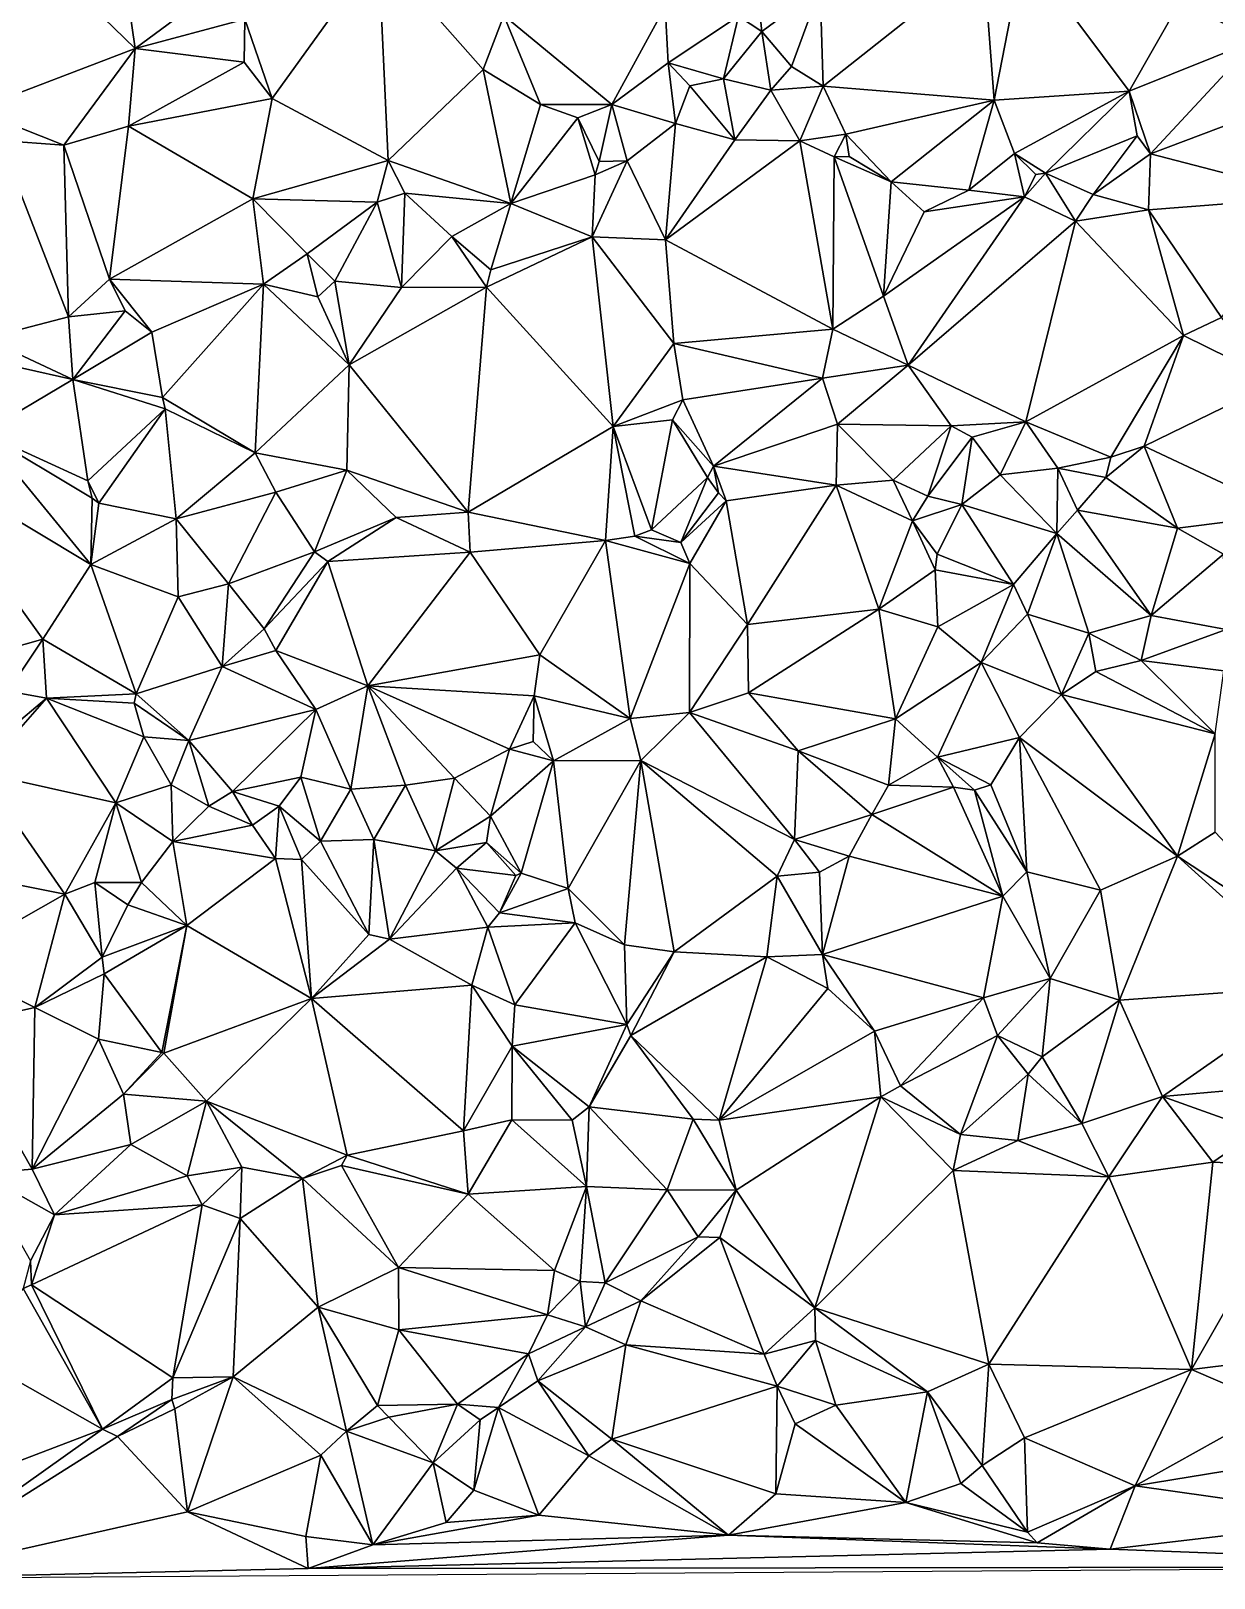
# Model space of a CAD drawing. Header units: metres. Extents: x -15 to 15, y -15 to 15.
# Drawn here: x -3.69 to 6.25, y -14.99 to -2 of the extents above; entities that cross this region are included whole.
import ezdxf

# ---------------------------------------------------------------- set-up
doc = ezdxf.new("R2010")
doc.units = ezdxf.units.M
doc.layers.add('STREET_MESH', color=7, linetype='Continuous')

msp = doc.modelspace()

# ---------------------------------------------------------------- linework, layer by layer
at = {"layer": 'STREET_MESH'}
for points in [[(-4.16, -2.661), (-2.811, -2.145), (-3.699, -1.283)], [(-2.811, -2.145), (-2.871, -1.738), (-3.699, -1.283)], [(-1.891, -1.898), (-1.661, -2.565), (-0.768, -1.325)], [(-1.661, -2.565), (-0.687, -3.085), (-0.768, -1.325)], [(-0.768, -1.325), (0.109, -2.322), (0.283, -1.869)], [(-0.687, -3.085), (0.109, -2.322), (-0.768, -1.325)], [(4.311, -1.394), (2.94, -1.638), (2.965, -2.462)], [(4.401, -2.578), (4.311, -1.394), (2.965, -2.462)], [(4.648, -1.314), (4.311, -1.394), (4.401, -2.578)], [(5.534, -2.502), (4.648, -1.314), (4.401, -2.578)], [(5.964, -1.748), (4.648, -1.314), (5.534, -2.502)], [(6.629, -1.429), (5.964, -1.748), (6.601, -2.075)], [(-2.871, -1.738), (-2.811, -2.145), (-2.108, -1.625)], [(-2.811, -2.145), (-1.891, -1.898), (-2.108, -1.625)], [(2.424, -1.77), (2.449, -2.002), (2.94, -1.638)], [(2.449, -2.002), (2.7, -2.297), (2.94, -1.638)], [(2.94, -1.638), (2.7, -2.297), (2.965, -2.462)], [(1.189, -2.616), (1.638, -1.794), (0.283, -1.869)], [(1.638, -1.794), (1.189, -2.616), (1.664, -2.265)], [(2.253, -1.874), (1.638, -1.794), (1.664, -2.265)], [(2.449, -2.002), (2.424, -1.77), (2.253, -1.874)], [(5.964, -1.748), (5.534, -2.502), (6.601, -2.075)], [(-1.896, -2.26), (-1.891, -1.898), (-2.811, -2.145)], [(-1.891, -1.898), (-1.896, -2.26), (-1.661, -2.565)], [(0.109, -2.322), (0.59, -2.614), (0.283, -1.869)], [(0.59, -2.614), (1.189, -2.616), (0.283, -1.869)], [(2.253, -1.874), (1.664, -2.265), (2.127, -2.401)], [(2.449, -2.002), (2.253, -1.874), (2.127, -2.401)], [(2.526, -2.496), (2.449, -2.002), (2.127, -2.401)], [(2.7, -2.297), (2.449, -2.002), (2.526, -2.496)], [(5.534, -2.502), (5.714, -3.03), (6.601, -2.075)], [(5.714, -3.03), (6.876, -2.59), (6.601, -2.075)], [(-3.411, -2.956), (-2.811, -2.145), (-4.16, -2.661)], [(-2.811, -2.145), (-3.411, -2.956), (-2.868, -2.797)], [(-1.896, -2.26), (-2.811, -2.145), (-2.868, -2.797)], [(-1.661, -2.565), (-1.896, -2.26), (-2.868, -2.797)], [(0.109, -2.322), (-0.687, -3.085), (0.343, -3.446)], [(0.59, -2.614), (0.109, -2.322), (0.343, -3.446)], [(1.189, -2.616), (1.726, -2.776), (1.664, -2.265)], [(1.664, -2.265), (1.845, -2.458), (2.127, -2.401)], [(1.726, -2.776), (1.845, -2.458), (1.664, -2.265)], [(2.7, -2.297), (2.526, -2.496), (2.965, -2.462)], [(1.845, -2.458), (1.726, -2.776), (2.224, -2.911)], [(1.845, -2.458), (2.224, -2.911), (2.127, -2.401)], [(2.224, -2.911), (2.526, -2.496), (2.127, -2.401)], [(2.526, -2.496), (2.77, -2.92), (2.965, -2.462)], [(2.77, -2.92), (3.156, -2.864), (2.965, -2.462)], [(3.156, -2.864), (4.401, -2.578), (2.965, -2.462)], [(-1.824, -3.407), (-1.661, -2.565), (-2.868, -2.797)], [(-1.824, -3.407), (-0.687, -3.085), (-1.661, -2.565)], [(2.77, -2.92), (2.526, -2.496), (2.224, -2.911)], [(3.156, -2.864), (3.536, -3.264), (4.401, -2.578)], [(3.536, -3.264), (4.189, -3.335), (4.401, -2.578)], [(4.189, -3.335), (4.57, -3.028), (4.401, -2.578)], [(4.57, -3.028), (5.534, -2.502), (4.401, -2.578)], [(4.57, -3.028), (4.83, -3.192), (5.534, -2.502)], [(4.83, -3.192), (5.601, -2.879), (5.534, -2.502)], [(5.601, -2.879), (5.714, -3.03), (5.534, -2.502)], [(6.876, -2.59), (5.714, -3.03), (7.105, -3.391)], [(-3.411, -2.956), (-4.16, -2.661), (-3.949, -2.918)], [(0.904, -2.727), (0.59, -2.614), (0.343, -3.446)], [(1.05, -3.206), (0.904, -2.727), (0.343, -3.446)], [(0.904, -2.727), (1.189, -2.616), (0.59, -2.614)], [(1.189, -2.616), (0.904, -2.727), (1.083, -3.094)], [(1.083, -3.094), (0.904, -2.727), (1.05, -3.206)], [(1.189, -2.616), (1.083, -3.094), (1.319, -3.087)], [(1.726, -2.776), (1.189, -2.616), (1.319, -3.087)], [(-3.411, -2.956), (-3.027, -4.081), (-2.868, -2.797)], [(-3.027, -4.081), (-1.824, -3.407), (-2.868, -2.797)], [(1.641, -3.751), (1.726, -2.776), (1.319, -3.087)], [(1.726, -2.776), (1.641, -3.751), (2.224, -2.911)], [(-4.071, -4.58), (-3.372, -4.397), (-3.949, -2.918)], [(-3.372, -4.397), (-3.411, -2.956), (-3.949, -2.918)], [(-3.027, -4.081), (-3.411, -2.956), (-3.372, -4.397)], [(1.641, -3.751), (2.77, -2.92), (2.224, -2.911)], [(3.047, -4.503), (2.77, -2.92), (1.641, -3.751)], [(3.156, -2.864), (2.77, -2.92), (3.056, -3.054)], [(2.77, -2.92), (3.047, -4.503), (3.056, -3.054)], [(3.183, -3.051), (3.156, -2.864), (3.056, -3.054)], [(3.183, -3.051), (3.536, -3.264), (3.156, -2.864)], [(5.601, -2.879), (4.83, -3.192), (5.231, -3.371)], [(5.714, -3.03), (5.601, -2.879), (5.231, -3.371)], [(-1.824, -3.407), (-0.78, -3.434), (-0.687, -3.085)], [(-0.78, -3.434), (-0.548, -3.361), (-0.687, -3.085)], [(-0.687, -3.085), (-0.548, -3.361), (0.343, -3.446)], [(1.05, -3.206), (1.026, -3.726), (1.319, -3.087)], [(1.026, -3.726), (1.641, -3.751), (1.319, -3.087)], [(1.083, -3.094), (1.05, -3.206), (1.319, -3.087)], [(3.056, -3.054), (3.047, -4.503), (3.472, -4.224)], [(3.536, -3.264), (3.183, -3.051), (3.056, -3.054)], [(3.536, -3.264), (3.056, -3.054), (3.472, -4.224)], [(4.189, -3.335), (4.655, -3.391), (4.57, -3.028)], [(4.655, -3.391), (4.751, -3.203), (4.57, -3.028)], [(4.751, -3.203), (4.83, -3.192), (4.57, -3.028)], [(5.714, -3.03), (5.231, -3.371), (5.696, -3.499)], [(5.714, -3.03), (5.696, -3.499), (7.105, -3.391)], [(1.026, -3.726), (1.05, -3.206), (0.343, -3.446)], [(4.83, -3.192), (4.655, -3.391), (5.083, -3.594)], [(4.83, -3.192), (4.751, -3.203), (4.655, -3.391)], [(5.231, -3.371), (4.83, -3.192), (5.083, -3.594)], [(-0.548, -3.361), (-0.78, -3.434), (-0.576, -4.152)], [(-0.153, -3.724), (-0.548, -3.361), (-0.576, -4.152)], [(-0.548, -3.361), (-0.153, -3.724), (0.343, -3.446)], [(3.814, -3.517), (3.536, -3.264), (3.472, -4.224)], [(4.189, -3.335), (3.536, -3.264), (3.814, -3.517)], [(4.655, -3.391), (4.189, -3.335), (3.814, -3.517)], [(5.696, -3.499), (5.231, -3.371), (5.083, -3.594)], [(-1.824, -3.407), (-3.027, -4.081), (-1.735, -4.123)], [(-1.367, -3.869), (-1.824, -3.407), (-1.735, -4.123)], [(-1.367, -3.869), (-0.78, -3.434), (-1.824, -3.407)], [(-1.135, -4.098), (-0.78, -3.434), (-1.367, -3.869)], [(-0.78, -3.434), (-1.135, -4.098), (-0.576, -4.152)], [(-0.153, -3.724), (0.174, -4.004), (0.343, -3.446)], [(0.174, -4.004), (1.026, -3.726), (0.343, -3.446)], [(3.677, -4.805), (4.655, -3.391), (3.472, -4.224)], [(4.655, -3.391), (3.814, -3.517), (3.472, -4.224)], [(4.655, -3.391), (3.677, -4.805), (5.083, -3.594)], [(5.696, -3.499), (5.083, -3.594), (5.991, -4.556)], [(5.696, -3.499), (6.309, -4.404), (7.105, -3.391)], [(6.309, -4.404), (5.696, -3.499), (5.991, -4.556)], [(3.677, -4.805), (4.665, -5.28), (5.083, -3.594)], [(5.083, -3.594), (4.665, -5.28), (5.991, -4.556)], [(0.139, -4.15), (-0.153, -3.724), (-0.576, -4.152)], [(-0.153, -3.724), (0.139, -4.15), (0.174, -4.004)], [(0.139, -4.15), (1.026, -3.726), (0.174, -4.004)], [(1.026, -3.726), (0.139, -4.15), (1.201, -5.318)], [(1.71, -4.621), (1.026, -3.726), (1.201, -5.318)], [(1.026, -3.726), (1.71, -4.621), (1.641, -3.751)], [(1.71, -4.621), (3.047, -4.503), (1.641, -3.751)], [(-1.278, -4.229), (-1.367, -3.869), (-1.735, -4.123)], [(-1.135, -4.098), (-1.367, -3.869), (-1.278, -4.229)], [(-2.896, -4.349), (-3.027, -4.081), (-3.372, -4.397)], [(-3.027, -4.081), (-2.672, -4.528), (-1.735, -4.123)], [(-2.896, -4.349), (-2.672, -4.528), (-3.027, -4.081)], [(-1.735, -4.123), (-2.672, -4.528), (-2.581, -5.076)], [(-1.803, -5.54), (-1.735, -4.123), (-2.581, -5.076)], [(-1.735, -4.123), (-1.803, -5.54), (-1.015, -4.8)], [(-1.278, -4.229), (-1.735, -4.123), (-1.015, -4.8)], [(-1.135, -4.098), (-1.278, -4.229), (-1.015, -4.8)], [(-0.576, -4.152), (-1.135, -4.098), (-1.015, -4.8)], [(0.139, -4.15), (-1.015, -4.8), (-0.016, -6.038)], [(0.139, -4.15), (-0.576, -4.152), (-1.015, -4.8)], [(1.201, -5.318), (0.139, -4.15), (-0.016, -6.038)], [(3.047, -4.503), (3.677, -4.805), (3.472, -4.224)], [(-3.334, -4.925), (-3.372, -4.397), (-4.071, -4.58)], [(-3.334, -4.925), (-2.896, -4.349), (-3.372, -4.397)], [(-2.672, -4.528), (-2.896, -4.349), (-3.334, -4.925)], [(6.774, -4.941), (6.309, -4.404), (5.991, -4.556)], [(-2.672, -4.528), (-3.334, -4.925), (-2.581, -5.076)], [(1.71, -4.621), (2.959, -4.912), (3.047, -4.503)], [(3.047, -4.503), (2.959, -4.912), (3.677, -4.805)], [(-4.182, -4.734), (-3.334, -4.925), (-4.071, -4.58)], [(1.786, -5.095), (1.71, -4.621), (1.201, -5.318)], [(1.71, -4.621), (1.786, -5.095), (2.959, -4.912)], [(4.665, -5.28), (5.381, -5.576), (5.991, -4.556)], [(5.381, -5.576), (5.66, -5.483), (5.991, -4.556)], [(5.66, -5.483), (6.774, -4.941), (5.991, -4.556)], [(-3.334, -4.925), (-4.182, -4.734), (-4.09, -5.372)], [(-1.803, -5.54), (-1.036, -5.686), (-1.015, -4.8)], [(-1.015, -4.8), (-1.036, -5.686), (-0.016, -6.038)], [(3.677, -4.805), (2.959, -4.912), (3.085, -5.299)], [(4.04, -5.313), (3.677, -4.805), (3.085, -5.299)], [(4.04, -5.313), (4.665, -5.28), (3.677, -4.805)], [(-3.334, -4.925), (-4.09, -5.372), (-3.209, -5.774)], [(-2.561, -5.17), (-3.334, -4.925), (-3.209, -5.774)], [(-3.334, -4.925), (-2.561, -5.17), (-2.581, -5.076)], [(1.786, -5.095), (2.045, -5.652), (2.959, -4.912)], [(2.959, -4.912), (2.045, -5.652), (3.085, -5.299)], [(6.874, -6.055), (6.774, -4.941), (5.66, -5.483)], [(-3.116, -5.963), (-2.561, -5.17), (-3.209, -5.774)], [(-3.116, -5.963), (-2.467, -6.094), (-2.561, -5.17)], [(-2.561, -5.17), (-1.803, -5.54), (-2.581, -5.076)], [(-2.561, -5.17), (-2.467, -6.094), (-1.803, -5.54)], [(1.701, -5.262), (1.786, -5.095), (1.201, -5.318)], [(1.786, -5.095), (1.701, -5.262), (2.045, -5.652)], [(1.137, -6.276), (1.201, -5.318), (-0.016, -6.038)], [(1.384, -6.24), (1.201, -5.318), (1.137, -6.276)], [(1.524, -6.187), (1.701, -5.262), (1.201, -5.318)], [(1.384, -6.24), (1.524, -6.187), (1.201, -5.318)], [(1.701, -5.262), (1.524, -6.187), (1.994, -5.748)], [(2.045, -5.652), (1.701, -5.262), (1.994, -5.748)], [(2.045, -5.652), (3.073, -5.812), (3.085, -5.299)], [(3.073, -5.812), (3.551, -5.77), (3.085, -5.299)], [(3.551, -5.77), (4.04, -5.313), (3.085, -5.299)], [(3.843, -5.905), (4.04, -5.313), (3.551, -5.77)], [(4.04, -5.313), (3.843, -5.905), (4.217, -5.409)], [(4.665, -5.28), (4.04, -5.313), (4.217, -5.409)], [(4.665, -5.28), (4.217, -5.409), (4.45, -5.726)], [(4.935, -5.67), (4.665, -5.28), (4.45, -5.726)], [(4.935, -5.67), (5.381, -5.576), (4.665, -5.28)], [(-4.68, -5.578), (-3.183, -6.477), (-4.09, -5.372)], [(-4.09, -5.372), (-3.172, -5.921), (-3.209, -5.774)], [(-3.183, -6.477), (-3.172, -5.921), (-4.09, -5.372)], [(4.217, -5.409), (3.843, -5.905), (4.128, -5.975)], [(4.217, -5.409), (4.128, -5.975), (4.45, -5.726)], [(-3.587, -7.105), (-3.183, -6.477), (-4.68, -5.578)], [(-4.61, -7.394), (-3.587, -7.105), (-4.68, -5.578)], [(-1.803, -5.54), (-2.467, -6.094), (-1.631, -5.87)], [(-1.036, -5.686), (-1.803, -5.54), (-1.631, -5.87)], [(5.338, -5.746), (5.381, -5.576), (4.935, -5.67)], [(5.338, -5.746), (5.939, -6.173), (5.66, -5.483)], [(5.381, -5.576), (5.338, -5.746), (5.66, -5.483)], [(5.939, -6.173), (6.874, -6.055), (5.66, -5.483)], [(-1.307, -6.371), (-1.036, -5.686), (-1.631, -5.87)], [(-1.307, -6.371), (-0.62, -6.084), (-1.036, -5.686)], [(-1.036, -5.686), (-0.62, -6.084), (-0.016, -6.038)], [(2.045, -5.652), (1.994, -5.748), (2.085, -5.875)], [(2.149, -5.942), (2.045, -5.652), (2.085, -5.875)], [(2.045, -5.652), (2.149, -5.942), (3.073, -5.812)], [(4.926, -6.216), (4.935, -5.67), (4.45, -5.726)], [(5.101, -6.022), (4.935, -5.67), (4.926, -6.216)], [(5.101, -6.022), (5.338, -5.746), (4.935, -5.67)], [(-3.172, -5.921), (-3.116, -5.963), (-3.209, -5.774)], [(1.524, -6.187), (1.77, -6.294), (1.994, -5.748)], [(1.994, -5.748), (1.77, -6.294), (2.085, -5.875)], [(3.073, -5.812), (2.149, -5.942), (2.328, -6.981)], [(3.073, -5.812), (2.328, -6.981), (3.432, -6.854)], [(3.073, -5.812), (3.715, -6.112), (3.551, -5.77)], [(3.715, -6.112), (3.073, -5.812), (3.432, -6.854)], [(3.715, -6.112), (3.843, -5.905), (3.551, -5.77)], [(4.128, -5.975), (4.926, -6.216), (4.45, -5.726)], [(5.338, -5.746), (5.101, -6.022), (5.939, -6.173)], [(-3.116, -5.963), (-3.172, -5.921), (-3.183, -6.477)], [(-3.116, -5.963), (-3.183, -6.477), (-2.467, -6.094)], [(-2.467, -6.094), (-2.028, -6.641), (-1.631, -5.87)], [(-2.028, -6.641), (-1.307, -6.371), (-1.631, -5.87)], [(1.77, -6.294), (2.149, -5.942), (2.085, -5.875)], [(2.149, -5.942), (1.77, -6.294), (1.846, -6.469)], [(2.149, -5.942), (1.846, -6.469), (2.328, -6.981)], [(3.843, -5.905), (3.715, -6.112), (4.128, -5.975)], [(4.128, -5.975), (3.715, -6.112), (3.923, -6.39)], [(4.564, -6.646), (4.128, -5.975), (3.923, -6.39)], [(4.564, -6.646), (4.926, -6.216), (4.128, -5.975)], [(-2.467, -6.094), (-3.183, -6.477), (-2.451, -6.749)], [(-2.028, -6.641), (-2.467, -6.094), (-2.451, -6.749)], [(-0.62, -6.084), (-1.307, -6.371), (-1.194, -6.453)], [(0.002, -6.375), (-0.62, -6.084), (-1.194, -6.453)], [(-0.62, -6.084), (0.002, -6.375), (-0.016, -6.038)], [(0.002, -6.375), (1.137, -6.276), (-0.016, -6.038)], [(5.101, -6.022), (4.926, -6.216), (5.719, -6.905)], [(5.939, -6.173), (5.101, -6.022), (5.719, -6.905)], [(6.874, -6.055), (5.939, -6.173), (6.327, -6.39)], [(1.384, -6.24), (1.77, -6.294), (1.524, -6.187)], [(3.904, -6.522), (3.715, -6.112), (3.432, -6.854)], [(3.715, -6.112), (3.904, -6.522), (3.923, -6.39)], [(4.679, -6.896), (4.926, -6.216), (4.564, -6.646)], [(4.679, -6.896), (5.194, -7.054), (4.926, -6.216)], [(4.926, -6.216), (5.194, -7.054), (5.719, -6.905)], [(5.939, -6.173), (5.719, -6.905), (6.327, -6.39)], [(0.002, -6.375), (0.587, -7.235), (1.137, -6.276)], [(0.587, -7.235), (1.343, -7.772), (1.137, -6.276)], [(1.846, -6.469), (1.384, -6.24), (1.137, -6.276)], [(1.343, -7.772), (1.846, -6.469), (1.137, -6.276)], [(1.77, -6.294), (1.384, -6.24), (1.846, -6.469)], [(-2.803, -7.564), (-3.183, -6.477), (-3.587, -7.105)], [(-3.183, -6.477), (-2.803, -7.564), (-2.451, -6.749)], [(-1.307, -6.371), (-2.028, -6.641), (-1.729, -7.019)], [(-1.307, -6.371), (-1.729, -7.019), (-1.194, -6.453)], [(-1.729, -7.019), (-1.631, -7.199), (-1.194, -6.453)], [(-1.631, -7.199), (-0.857, -7.496), (-1.194, -6.453)], [(-0.857, -7.496), (0.002, -6.375), (-1.194, -6.453)], [(-0.857, -7.496), (0.587, -7.235), (0.002, -6.375)], [(1.846, -6.469), (1.343, -7.772), (1.843, -7.72)], [(1.846, -6.469), (1.843, -7.72), (2.328, -6.981)], [(3.904, -6.522), (4.564, -6.646), (3.923, -6.39)], [(5.719, -6.905), (6.349, -7.024), (6.327, -6.39)], [(3.928, -7.001), (3.904, -6.522), (3.432, -6.854)], [(3.904, -6.522), (3.928, -7.001), (4.564, -6.646)], [(-2.803, -7.564), (-2.081, -7.335), (-2.451, -6.749)], [(-2.081, -7.335), (-2.028, -6.641), (-2.451, -6.749)], [(-2.028, -6.641), (-2.081, -7.335), (-1.729, -7.019)], [(3.928, -7.001), (4.292, -7.3), (4.564, -6.646)], [(4.292, -7.3), (4.679, -6.896), (4.564, -6.646)], [(3.432, -6.854), (2.328, -6.981), (2.338, -7.556)], [(3.572, -7.774), (3.432, -6.854), (2.338, -7.556)], [(3.928, -7.001), (3.432, -6.854), (3.572, -7.774)], [(2.328, -6.981), (1.843, -7.72), (2.338, -7.556)], [(4.292, -7.3), (3.928, -7.001), (3.572, -7.774)], [(4.679, -6.896), (4.292, -7.3), (4.966, -7.569)], [(5.194, -7.054), (4.679, -6.896), (4.966, -7.569)], [(5.719, -6.905), (5.194, -7.054), (5.634, -7.285)], [(6.349, -7.024), (5.719, -6.905), (5.634, -7.285)], [(-4.61, -7.394), (-3.877, -7.54), (-3.587, -7.105)], [(-3.877, -7.54), (-3.556, -7.601), (-3.587, -7.105)], [(-3.556, -7.601), (-2.803, -7.564), (-3.587, -7.105)], [(-1.729, -7.019), (-2.081, -7.335), (-1.631, -7.199)], [(5.255, -7.377), (5.194, -7.054), (4.966, -7.569)], [(5.194, -7.054), (5.255, -7.377), (5.634, -7.285)], [(6.329, -7.371), (6.349, -7.024), (5.634, -7.285)], [(-2.081, -7.335), (-1.295, -7.696), (-1.631, -7.199)], [(-1.295, -7.696), (-0.857, -7.496), (-1.631, -7.199)], [(0.587, -7.235), (-0.857, -7.496), (0.539, -7.579)], [(1.343, -7.772), (0.587, -7.235), (0.539, -7.579)], [(-2.081, -7.335), (-2.803, -7.564), (-2.36, -7.955)], [(-2.081, -7.335), (-2.36, -7.955), (-1.295, -7.696)], [(3.925, -8.095), (4.292, -7.3), (3.572, -7.774)], [(4.614, -7.929), (4.292, -7.3), (3.925, -8.095)], [(4.292, -7.3), (4.614, -7.929), (4.966, -7.569)], [(5.255, -7.377), (4.966, -7.569), (6.257, -7.9)], [(5.634, -7.285), (5.255, -7.377), (6.257, -7.9)], [(6.329, -7.371), (5.634, -7.285), (6.257, -7.9)], [(-1.002, -8.363), (-0.857, -7.496), (-1.295, -7.696)], [(-1.002, -8.363), (-0.543, -8.331), (-0.857, -7.496)], [(-0.857, -7.496), (0.332, -8.028), (0.539, -7.579)], [(-0.132, -8.271), (0.332, -8.028), (-0.857, -7.496)], [(-0.543, -8.331), (-0.132, -8.271), (-0.857, -7.496)], [(-4.17, -8.115), (-3.556, -7.601), (-3.877, -7.54)], [(-3.556, -7.601), (-4.17, -8.115), (-4.107, -8.227)], [(-3.556, -7.601), (-4.107, -8.227), (-2.975, -8.478)], [(-3.556, -7.601), (-2.819, -7.642), (-2.803, -7.564)], [(-2.74, -7.924), (-3.556, -7.601), (-2.975, -8.478)], [(-2.74, -7.924), (-2.819, -7.642), (-3.556, -7.601)], [(-2.803, -7.564), (-2.819, -7.642), (-2.36, -7.955)], [(-2.819, -7.642), (-2.74, -7.924), (-2.36, -7.955)], [(0.539, -7.579), (0.332, -8.028), (0.529, -7.964)], [(0.539, -7.579), (0.529, -7.964), (0.7, -8.125)], [(1.343, -7.772), (0.539, -7.579), (0.7, -8.125)], [(1.843, -7.72), (2.755, -8.042), (2.338, -7.556)], [(2.755, -8.042), (3.572, -7.774), (2.338, -7.556)], [(4.966, -7.569), (4.614, -7.929), (5.939, -8.927)], [(4.966, -7.569), (5.939, -8.927), (6.257, -7.9)], [(-1.295, -7.696), (-2.36, -7.955), (-1.995, -8.384)], [(-1.42, -8.263), (-1.295, -7.696), (-1.995, -8.384)], [(-1.42, -8.263), (-1.002, -8.363), (-1.295, -7.696)], [(1.433, -8.122), (1.343, -7.772), (0.7, -8.125)], [(1.343, -7.772), (1.433, -8.122), (1.843, -7.72)], [(1.843, -7.72), (1.433, -8.122), (2.724, -8.786)], [(2.755, -8.042), (1.843, -7.72), (2.724, -8.786)], [(2.755, -8.042), (3.513, -8.33), (3.572, -7.774)], [(3.513, -8.33), (3.925, -8.095), (3.572, -7.774)], [(5.939, -8.927), (6.257, -8.725), (6.257, -7.9)], [(-2.509, -8.327), (-2.74, -7.924), (-2.975, -8.478)], [(-2.74, -7.924), (-2.509, -8.327), (-2.36, -7.955)], [(-2.509, -8.327), (-2.192, -8.508), (-2.36, -7.955)], [(-2.36, -7.955), (-2.192, -8.508), (-1.995, -8.384)], [(0.171, -8.592), (0.332, -8.028), (-0.132, -8.271)], [(0.332, -8.028), (0.171, -8.592), (0.7, -8.125)], [(0.529, -7.964), (0.332, -8.028), (0.7, -8.125)], [(2.755, -8.042), (2.724, -8.786), (3.372, -8.577)], [(3.513, -8.33), (2.755, -8.042), (3.372, -8.577)], [(4.371, -8.328), (4.614, -7.929), (3.925, -8.095)], [(4.614, -7.929), (4.371, -8.328), (4.674, -9.059)], [(4.614, -7.929), (5.292, -9.211), (5.939, -8.927)], [(5.292, -9.211), (4.614, -7.929), (4.674, -9.059)], [(0.171, -8.592), (0.43, -9.07), (0.7, -8.125)], [(0.43, -9.07), (0.824, -9.198), (0.7, -8.125)], [(0.824, -9.198), (1.433, -8.122), (0.7, -8.125)], [(1.433, -8.122), (0.824, -9.198), (1.297, -9.671)], [(1.714, -9.73), (1.433, -8.122), (1.297, -9.671)], [(1.433, -8.122), (2.578, -9.094), (2.724, -8.786)], [(1.714, -9.73), (2.578, -9.094), (1.433, -8.122)], [(4.06, -8.347), (3.925, -8.095), (3.513, -8.33)], [(3.925, -8.095), (4.06, -8.347), (4.235, -8.372)], [(4.371, -8.328), (3.925, -8.095), (4.235, -8.372)], [(-3.401, -9.246), (-4.107, -8.227), (-4.19, -9.09)], [(-4.107, -8.227), (-3.401, -9.246), (-2.975, -8.478)], [(-1.603, -8.507), (-1.42, -8.263), (-1.995, -8.384)], [(-1.42, -8.263), (-1.603, -8.507), (-1.255, -8.802)], [(-1.002, -8.363), (-1.42, -8.263), (-1.255, -8.802)], [(-0.132, -8.271), (-0.543, -8.331), (-0.29, -8.882)], [(0.171, -8.592), (-0.132, -8.271), (-0.29, -8.882)], [(-2.509, -8.327), (-2.975, -8.478), (-2.495, -8.803)], [(-2.192, -8.508), (-2.509, -8.327), (-2.495, -8.803)], [(-2.192, -8.508), (-1.826, -8.667), (-1.995, -8.384)], [(-1.826, -8.667), (-1.603, -8.507), (-1.995, -8.384)], [(-0.809, -8.788), (-1.002, -8.363), (-1.255, -8.802)], [(-0.543, -8.331), (-1.002, -8.363), (-0.809, -8.788)], [(-0.29, -8.882), (-0.543, -8.331), (-0.809, -8.788)], [(4.06, -8.347), (3.513, -8.33), (3.372, -8.577)], [(4.474, -9.262), (4.06, -8.347), (3.372, -8.577)], [(4.06, -8.347), (4.474, -9.262), (4.235, -8.372)], [(4.371, -8.328), (4.235, -8.372), (4.674, -9.059)], [(4.235, -8.372), (4.474, -9.262), (4.674, -9.059)], [(-3.401, -9.246), (-3.15, -9.149), (-2.975, -8.478)], [(-3.15, -9.149), (-2.76, -9.148), (-2.975, -8.478)], [(-2.975, -8.478), (-2.76, -9.148), (-2.495, -8.803)], [(-1.826, -8.667), (-2.192, -8.508), (-2.495, -8.803)], [(-1.603, -8.507), (-1.826, -8.667), (-1.633, -8.946)], [(-1.414, -8.955), (-1.603, -8.507), (-1.633, -8.946)], [(-1.603, -8.507), (-1.414, -8.955), (-1.255, -8.802)], [(-1.633, -8.946), (-1.826, -8.667), (-2.495, -8.803)], [(0.138, -8.811), (0.171, -8.592), (-0.29, -8.882)], [(0.138, -8.811), (0.43, -9.07), (0.171, -8.592)], [(2.724, -8.786), (3.183, -8.927), (3.372, -8.577)], [(3.183, -8.927), (4.474, -9.262), (3.372, -8.577)], [(-2.76, -9.148), (-2.378, -9.509), (-2.495, -8.803)], [(-2.378, -9.509), (-1.633, -8.946), (-2.495, -8.803)], [(-1.414, -8.955), (-0.851, -9.583), (-1.255, -8.802)], [(-0.851, -9.583), (-0.809, -8.788), (-1.255, -8.802)], [(-0.851, -9.583), (-0.677, -9.623), (-0.809, -8.788)], [(-0.677, -9.623), (-0.29, -8.882), (-0.809, -8.788)], [(0.138, -8.811), (-0.29, -8.882), (-0.114, -9.028)], [(0.383, -9.09), (0.138, -8.811), (-0.114, -9.028)], [(0.138, -8.811), (0.383, -9.09), (0.43, -9.07)], [(2.578, -9.094), (2.934, -9.061), (2.724, -8.786)], [(2.934, -9.061), (3.183, -8.927), (2.724, -8.786)], [(7.269, -9.802), (6.257, -8.725), (5.939, -8.927)], [(-1.332, -10.121), (-1.633, -8.946), (-2.378, -9.509)], [(-1.332, -10.121), (-1.414, -8.955), (-1.633, -8.946)], [(-0.851, -9.583), (-1.414, -8.955), (-1.332, -10.121)], [(-0.29, -8.882), (-0.677, -9.623), (-0.114, -9.028)], [(2.934, -9.061), (2.958, -9.752), (3.183, -8.927)], [(3.183, -8.927), (2.958, -9.752), (4.474, -9.262)], [(5.292, -9.211), (5.453, -10.135), (5.939, -8.927)], [(5.453, -10.135), (7.143, -10.014), (5.939, -8.927)], [(7.143, -10.014), (7.269, -9.802), (5.939, -8.927)], [(-3.401, -9.246), (-4.19, -9.09), (-4.413, -9.819)], [(-0.677, -9.623), (0.149, -9.524), (-0.114, -9.028)], [(0.149, -9.524), (0.248, -9.403), (-0.114, -9.028)], [(0.248, -9.403), (0.383, -9.09), (-0.114, -9.028)], [(0.43, -9.07), (0.248, -9.403), (0.824, -9.198)], [(0.43, -9.07), (0.383, -9.09), (0.248, -9.403)], [(2.934, -9.061), (2.578, -9.094), (2.958, -9.752)], [(4.674, -9.059), (4.474, -9.262), (4.871, -9.955)], [(5.292, -9.211), (4.674, -9.059), (4.871, -9.955)], [(-3.15, -9.149), (-3.401, -9.246), (-3.09, -9.775)], [(-2.76, -9.148), (-3.15, -9.149), (-2.873, -9.336)], [(-2.873, -9.336), (-3.15, -9.149), (-3.09, -9.775)], [(-2.76, -9.148), (-2.873, -9.336), (-2.378, -9.509)], [(0.824, -9.198), (0.248, -9.403), (0.881, -9.486)], [(0.824, -9.198), (0.881, -9.486), (1.297, -9.671)], [(2.578, -9.094), (1.714, -9.73), (2.493, -9.773)], [(2.578, -9.094), (2.493, -9.773), (2.958, -9.752)], [(5.453, -10.135), (5.292, -9.211), (4.871, -9.955)], [(-3.401, -9.246), (-4.413, -9.819), (-3.653, -10.198)], [(-3.09, -9.775), (-3.401, -9.246), (-3.653, -10.198)], [(-2.873, -9.336), (-3.09, -9.775), (-2.378, -9.509)], [(4.474, -9.262), (2.958, -9.752), (4.31, -10.115)], [(4.474, -9.262), (4.31, -10.115), (4.871, -9.955)], [(0.248, -9.403), (0.149, -9.524), (0.881, -9.486)], [(-3.09, -9.775), (-3.072, -9.915), (-2.378, -9.509)], [(-3.072, -9.915), (-2.588, -10.574), (-2.378, -9.509)], [(-2.378, -9.509), (-2.588, -10.574), (-2.57, -10.581)], [(-1.332, -10.121), (-2.378, -9.509), (-2.57, -10.581)], [(-0.677, -9.623), (-0.851, -9.583), (-1.332, -10.121)], [(0.149, -9.524), (-0.677, -9.623), (0.016, -10.01)], [(0.376, -10.175), (0.149, -9.524), (0.016, -10.01)], [(0.149, -9.524), (0.376, -10.175), (0.881, -9.486)], [(0.376, -10.175), (1.317, -10.339), (0.881, -9.486)], [(0.881, -9.486), (1.317, -10.339), (1.297, -9.671)], [(-0.677, -9.623), (-1.332, -10.121), (0.016, -10.01)], [(1.317, -10.339), (1.714, -9.73), (1.297, -9.671)], [(1.317, -10.339), (1.35, -10.431), (1.714, -9.73)], [(1.714, -9.73), (1.35, -10.431), (2.493, -9.773)], [(-4.413, -9.819), (-4.356, -10.355), (-3.653, -10.198)], [(-3.072, -9.915), (-3.09, -9.775), (-3.653, -10.198)], [(2.493, -9.773), (1.35, -10.431), (2.092, -11.142)], [(3.004, -10.037), (2.493, -9.773), (2.092, -11.142)], [(2.958, -9.752), (2.493, -9.773), (3.004, -10.037)], [(3.397, -10.395), (2.958, -9.752), (3.004, -10.037)], [(2.958, -9.752), (3.397, -10.395), (4.31, -10.115)], [(-3.119, -10.464), (-3.072, -9.915), (-3.653, -10.198)], [(-2.588, -10.574), (-3.072, -9.915), (-3.119, -10.464)], [(4.31, -10.115), (4.429, -10.431), (4.871, -9.955)], [(4.429, -10.431), (4.803, -10.612), (4.871, -9.955)], [(4.803, -10.612), (5.453, -10.135), (4.871, -9.955)], [(-2.212, -10.984), (-1.332, -10.121), (-2.57, -10.581)], [(-1.032, -11.438), (-1.332, -10.121), (-2.212, -10.984)], [(-1.332, -10.121), (-0.056, -11.232), (0.016, -10.01)], [(-1.032, -11.438), (-0.056, -11.232), (-1.332, -10.121)], [(-0.056, -11.232), (0.354, -10.522), (0.016, -10.01)], [(0.354, -10.522), (0.376, -10.175), (0.016, -10.01)], [(3.397, -10.395), (3.004, -10.037), (2.092, -11.142)], [(3.397, -10.395), (3.614, -10.856), (4.31, -10.115)], [(3.614, -10.856), (4.429, -10.431), (4.31, -10.115)], [(7.143, -10.014), (5.453, -10.135), (5.815, -10.945)], [(7.074, -10.832), (7.143, -10.014), (5.815, -10.945)], [(-4.356, -10.355), (-3.678, -11.556), (-3.653, -10.198)], [(-3.678, -11.556), (-3.119, -10.464), (-3.653, -10.198)], [(1.317, -10.339), (0.376, -10.175), (0.354, -10.522)], [(5.137, -11.172), (5.453, -10.135), (4.803, -10.612)], [(5.453, -10.135), (5.137, -11.172), (5.815, -10.945)], [(-3.678, -11.556), (-4.356, -10.355), (-4.107, -11.591)], [(1.317, -10.339), (0.354, -10.522), (0.999, -11.032)], [(1.35, -10.431), (1.317, -10.339), (0.999, -11.032)], [(-3.119, -10.464), (-3.678, -11.556), (-2.909, -10.925)], [(-2.588, -10.574), (-3.119, -10.464), (-2.909, -10.925)], [(0.35, -11.141), (0.354, -10.522), (-0.056, -11.232)], [(0.35, -11.141), (0.858, -11.143), (0.354, -10.522)], [(0.354, -10.522), (0.858, -11.143), (0.999, -11.032)], [(1.35, -10.431), (0.999, -11.032), (1.872, -11.136)], [(1.35, -10.431), (1.872, -11.136), (2.092, -11.142)], [(3.45, -10.947), (3.397, -10.395), (2.092, -11.142)], [(3.614, -10.856), (3.397, -10.395), (3.45, -10.947)], [(3.614, -10.856), (4.118, -11.264), (4.429, -10.431)], [(4.429, -10.431), (4.118, -11.264), (4.686, -10.756)], [(4.803, -10.612), (4.429, -10.431), (4.686, -10.756)], [(-2.588, -10.574), (-2.909, -10.925), (-2.57, -10.581)], [(-2.909, -10.925), (-2.212, -10.984), (-2.57, -10.581)], [(5.137, -11.172), (4.803, -10.612), (4.686, -10.756)], [(4.118, -11.264), (4.599, -11.314), (4.686, -10.756)], [(4.599, -11.314), (5.137, -11.172), (4.686, -10.756)], [(4.118, -11.264), (3.614, -10.856), (3.45, -10.947)], [(7.074, -10.832), (5.815, -10.945), (6.62, -11.232)], [(-3.678, -11.556), (-2.848, -11.348), (-2.909, -10.925)], [(-2.848, -11.348), (-2.212, -10.984), (-2.909, -10.925)], [(-2.848, -11.348), (-2.374, -11.611), (-2.212, -10.984)], [(-2.374, -11.611), (-1.916, -11.539), (-2.212, -10.984)], [(-2.212, -10.984), (-1.916, -11.539), (-1.408, -11.634)], [(-1.032, -11.438), (-2.212, -10.984), (-1.408, -11.634)], [(0.999, -11.032), (0.858, -11.143), (0.977, -11.699)], [(1.654, -11.729), (0.999, -11.032), (0.977, -11.699)], [(1.872, -11.136), (0.999, -11.032), (1.654, -11.729)], [(2.234, -11.732), (3.45, -10.947), (2.092, -11.142)], [(3.45, -10.947), (2.234, -11.732), (2.895, -12.72)], [(4.056, -11.567), (3.45, -10.947), (2.895, -12.72)], [(4.056, -11.567), (4.118, -11.264), (3.45, -10.947)], [(5.815, -10.945), (5.137, -11.172), (5.363, -11.619)], [(5.815, -10.945), (5.363, -11.619), (6.236, -11.496)], [(6.62, -11.232), (5.815, -10.945), (6.236, -11.496)], [(-0.017, -11.764), (0.35, -11.141), (-0.056, -11.232)], [(0.35, -11.141), (-0.017, -11.764), (0.977, -11.699)], [(0.858, -11.143), (0.35, -11.141), (0.977, -11.699)], [(2.234, -11.732), (1.872, -11.136), (1.654, -11.729)], [(1.872, -11.136), (2.234, -11.732), (2.092, -11.142)], [(-1.032, -11.438), (-0.017, -11.764), (-0.056, -11.232)], [(4.599, -11.314), (4.118, -11.264), (4.056, -11.567)], [(5.137, -11.172), (4.599, -11.314), (5.363, -11.619)], [(7.03, -11.533), (6.62, -11.232), (6.236, -11.496)], [(-2.848, -11.348), (-3.678, -11.556), (-3.489, -11.939)], [(-2.374, -11.611), (-2.848, -11.348), (-3.489, -11.939)], [(4.599, -11.314), (4.056, -11.567), (5.363, -11.619)], [(-3.489, -11.939), (-3.678, -11.556), (-4.107, -11.591)], [(-1.916, -11.539), (-2.374, -11.611), (-2.249, -11.855)], [(-1.931, -11.968), (-1.916, -11.539), (-2.249, -11.855)], [(-1.916, -11.539), (-1.931, -11.968), (-1.408, -11.634)], [(-1.08, -11.525), (-1.032, -11.438), (-1.408, -11.634)], [(-0.602, -12.379), (-1.08, -11.525), (-1.408, -11.634)], [(-1.08, -11.525), (-0.017, -11.764), (-1.032, -11.438)], [(-0.017, -11.764), (-1.08, -11.525), (-0.602, -12.379)], [(5.363, -11.619), (6.056, -13.236), (6.236, -11.496)], [(6.056, -13.236), (7.03, -11.533), (6.236, -11.496)], [(7.03, -11.533), (6.056, -13.236), (7.318, -13.079)], [(-3.691, -12.325), (-3.489, -11.939), (-4.107, -11.591)], [(-2.374, -11.611), (-3.489, -11.939), (-2.249, -11.855)], [(-1.408, -11.634), (-1.931, -11.968), (-1.276, -12.714)], [(-0.602, -12.379), (-1.408, -11.634), (-1.276, -12.714)], [(4.356, -13.193), (4.056, -11.567), (2.895, -12.72)], [(5.363, -11.619), (4.056, -11.567), (4.356, -13.193)], [(6.056, -13.236), (5.363, -11.619), (4.356, -13.193)], [(0.708, -12.406), (-0.017, -11.764), (-0.602, -12.379)], [(-0.017, -11.764), (0.708, -12.406), (0.977, -11.699)], [(0.708, -12.406), (0.923, -12.497), (0.977, -11.699)], [(0.923, -12.497), (1.133, -12.509), (0.977, -11.699)], [(1.133, -12.509), (1.654, -11.729), (0.977, -11.699)], [(1.133, -12.509), (1.916, -12.122), (1.654, -11.729)], [(1.916, -12.122), (2.234, -11.732), (1.654, -11.729)], [(2.234, -11.732), (1.916, -12.122), (2.098, -12.128)], [(2.234, -11.732), (2.098, -12.128), (2.895, -12.72)], [(-3.489, -11.939), (-3.691, -12.325), (-3.683, -12.527)], [(-3.489, -11.939), (-3.683, -12.527), (-2.249, -11.855)], [(-3.683, -12.527), (-2.497, -13.307), (-2.249, -11.855)], [(-2.497, -13.307), (-1.931, -11.968), (-2.249, -11.855)], [(-1.931, -11.968), (-2.497, -13.307), (-1.99, -13.298)], [(-1.931, -11.968), (-1.99, -13.298), (-1.276, -12.714)], [(1.916, -12.122), (1.133, -12.509), (1.435, -12.66)], [(2.098, -12.128), (1.916, -12.122), (1.435, -12.66)], [(2.469, -13.109), (2.098, -12.128), (1.435, -12.66)], [(2.098, -12.128), (2.469, -13.109), (2.895, -12.72)], [(-3.691, -12.325), (-3.751, -12.557), (-3.683, -12.527)], [(-0.598, -12.903), (-0.602, -12.379), (-1.276, -12.714)], [(0.65, -12.778), (-0.602, -12.379), (-0.598, -12.903)], [(0.708, -12.406), (-0.602, -12.379), (0.65, -12.778)], [(0.923, -12.497), (0.708, -12.406), (0.65, -12.778)], [(-3.751, -12.557), (-4.201, -13.108), (-3.087, -13.737)], [(-3.683, -12.527), (-3.751, -12.557), (-3.087, -13.737)], [(-2.497, -13.307), (-3.683, -12.527), (-3.087, -13.737)], [(0.923, -12.497), (0.65, -12.778), (0.97, -12.879)], [(1.133, -12.509), (0.923, -12.497), (0.97, -12.879)], [(1.133, -12.509), (0.97, -12.879), (1.435, -12.66)], [(-1.99, -13.298), (-1.037, -13.754), (-1.276, -12.714)], [(-0.776, -13.538), (-0.598, -12.903), (-1.276, -12.714)], [(-1.037, -13.754), (-0.776, -13.538), (-1.276, -12.714)], [(0.97, -12.879), (1.309, -13.03), (1.435, -12.66)], [(1.309, -13.03), (2.469, -13.109), (1.435, -12.66)], [(2.469, -13.109), (2.9, -12.992), (2.895, -12.72)], [(3.841, -13.423), (4.356, -13.193), (2.895, -12.72)], [(2.9, -12.992), (3.841, -13.423), (2.895, -12.72)], [(0.65, -12.778), (-0.598, -12.903), (0.491, -13.104)], [(0.97, -12.879), (0.65, -12.778), (0.491, -13.104)], [(-0.598, -12.903), (-0.776, -13.538), (-0.106, -13.529)], [(-0.598, -12.903), (-0.106, -13.529), (0.491, -13.104)], [(0.568, -13.331), (0.97, -12.879), (0.491, -13.104)], [(0.568, -13.331), (1.309, -13.03), (0.97, -12.879)], [(-4.201, -13.108), (-5.01, -14.47), (-3.087, -13.737)], [(-0.106, -13.529), (0.238, -13.556), (0.491, -13.104)], [(0.238, -13.556), (0.568, -13.331), (0.491, -13.104)], [(1.309, -13.03), (0.568, -13.331), (1.189, -13.822)], [(2.577, -13.377), (1.309, -13.03), (1.189, -13.822)], [(1.309, -13.03), (2.577, -13.377), (2.469, -13.109)], [(2.577, -13.377), (2.9, -12.992), (2.469, -13.109)], [(2.9, -12.992), (2.577, -13.377), (3.072, -13.537)], [(3.841, -13.423), (2.9, -12.992), (3.072, -13.537)], [(6.056, -13.236), (6.78, -13.548), (7.318, -13.079)], [(3.841, -13.423), (4.299, -14.044), (4.356, -13.193)], [(4.299, -14.044), (4.655, -13.81), (4.356, -13.193)], [(4.655, -13.81), (6.056, -13.236), (4.356, -13.193)], [(6.056, -13.236), (4.655, -13.81), (5.585, -14.213)], [(6.056, -13.236), (5.585, -14.213), (6.78, -13.548)], [(-2.503, -13.488), (-2.497, -13.307), (-3.087, -13.737)], [(-2.497, -13.307), (-2.503, -13.488), (-1.99, -13.298)], [(-2.503, -13.488), (-2.479, -13.568), (-1.99, -13.298)], [(-1.99, -13.298), (-2.479, -13.568), (-2.372, -14.432)], [(-1.99, -13.298), (-2.372, -14.432), (-1.252, -13.955)], [(-1.037, -13.754), (-1.99, -13.298), (-1.252, -13.955)], [(0.996, -13.962), (0.568, -13.331), (0.238, -13.556)], [(0.568, -13.331), (0.996, -13.962), (1.189, -13.822)], [(2.566, -14.281), (2.577, -13.377), (1.189, -13.822)], [(2.577, -13.377), (2.566, -14.281), (2.729, -13.694)], [(3.072, -13.537), (2.577, -13.377), (2.729, -13.694)], [(-2.961, -13.799), (-2.503, -13.488), (-3.087, -13.737)], [(-2.479, -13.568), (-2.503, -13.488), (-2.961, -13.799)], [(3.841, -13.423), (3.072, -13.537), (3.66, -14.354)], [(4.121, -14.195), (3.841, -13.423), (3.66, -14.354)], [(3.841, -13.423), (4.121, -14.195), (4.299, -14.044)], [(-2.479, -13.568), (-2.961, -13.799), (-2.372, -14.432)], [(-1.037, -13.754), (-0.683, -13.637), (-0.776, -13.538)], [(-0.683, -13.637), (-1.037, -13.754), (-0.309, -14.019)], [(-0.776, -13.538), (-0.683, -13.637), (-0.106, -13.529)], [(-0.106, -13.529), (-0.683, -13.637), (-0.309, -14.019)], [(0.084, -13.658), (-0.106, -13.529), (-0.309, -14.019)], [(-0.106, -13.529), (0.084, -13.658), (0.238, -13.556)], [(0.238, -13.556), (0.032, -14.249), (0.577, -14.46)], [(0.084, -13.658), (0.032, -14.249), (0.238, -13.556)], [(0.996, -13.962), (0.238, -13.556), (0.577, -14.46)], [(3.072, -13.537), (2.729, -13.694), (3.66, -14.354)], [(5.585, -14.213), (7.243, -13.942), (6.78, -13.548)], [(-3.087, -13.737), (-5.01, -14.47), (-4.847, -14.988)], [(-2.961, -13.799), (-3.087, -13.737), (-4.847, -14.988)], [(-0.817, -14.709), (-1.037, -13.754), (-1.252, -13.955)], [(-1.037, -13.754), (-0.817, -14.709), (-0.309, -14.019)], [(0.032, -14.249), (0.084, -13.658), (-0.309, -14.019)], [(2.729, -13.694), (2.566, -14.281), (3.66, -14.354)], [(-2.372, -14.432), (-2.961, -13.799), (-4.847, -14.988)], [(0.996, -13.962), (2.17, -14.627), (1.189, -13.822)], [(2.17, -14.627), (2.566, -14.281), (1.189, -13.822)], [(4.681, -14.602), (4.655, -13.81), (4.299, -14.044)], [(4.655, -13.81), (4.681, -14.602), (5.585, -14.213)], [(-2.372, -14.432), (-1.38, -14.638), (-1.252, -13.955)], [(-1.38, -14.638), (-0.817, -14.709), (-1.252, -13.955)], [(-0.817, -14.709), (-0.2, -14.522), (-0.309, -14.019)], [(-0.2, -14.522), (0.032, -14.249), (-0.309, -14.019)], [(2.17, -14.627), (0.996, -13.962), (0.577, -14.46)], [(7.243, -13.942), (5.585, -14.213), (7.541, -14.49)], [(4.121, -14.195), (4.681, -14.602), (4.299, -14.044)], [(0.032, -14.249), (-0.2, -14.522), (0.577, -14.46)], [(2.566, -14.281), (2.17, -14.627), (3.66, -14.354)], [(4.681, -14.602), (4.121, -14.195), (3.66, -14.354)], [(4.681, -14.602), (4.76, -14.693), (5.585, -14.213)], [(5.585, -14.213), (4.76, -14.693), (5.373, -14.746)], [(7.541, -14.49), (5.585, -14.213), (5.373, -14.746)], [(2.17, -14.627), (4.76, -14.693), (3.66, -14.354)], [(4.76, -14.693), (4.681, -14.602), (3.66, -14.354)], [(-1.358, -14.907), (-2.372, -14.432), (-4.847, -14.988)], [(-1.38, -14.638), (-2.372, -14.432), (-1.358, -14.907)], [(-0.2, -14.522), (-0.817, -14.709), (0.577, -14.46)], [(-0.817, -14.709), (2.17, -14.627), (0.577, -14.46)], [(9.282, -14.893), (7.541, -14.49), (5.373, -14.746)], [(-0.817, -14.709), (-1.38, -14.638), (-1.358, -14.907)], [(2.17, -14.627), (-1.358, -14.907), (5.373, -14.746)], [(2.17, -14.627), (-0.817, -14.709), (-1.358, -14.907)], [(4.76, -14.693), (2.17, -14.627), (5.373, -14.746)], [(-1.358, -14.907), (9.282, -14.893), (5.373, -14.746)], [(9.282, -14.893), (-1.358, -14.907), (-4.847, -14.988)]]:
    msp.add_3dface(points, dxfattribs=at)

doc.saveas('drawing.dxf')
